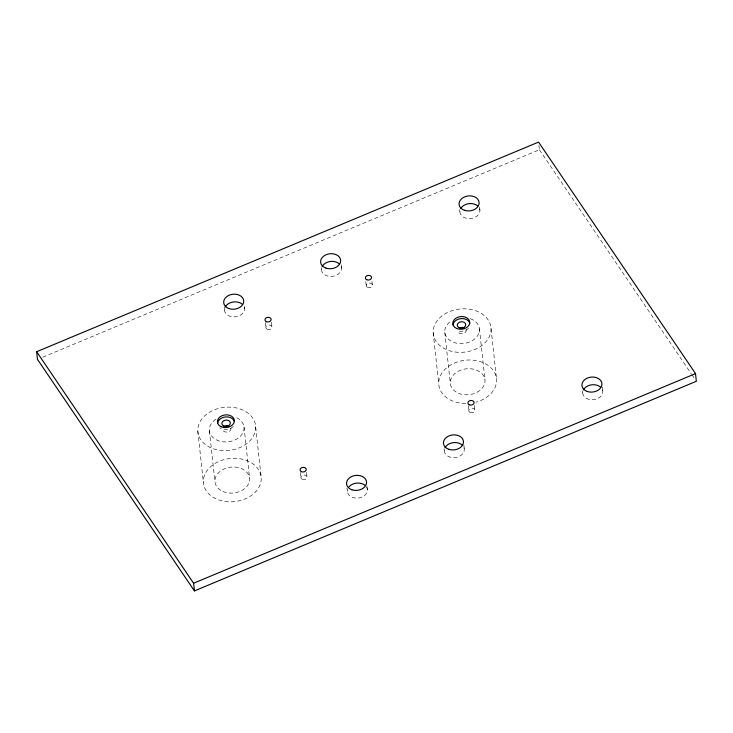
<?xml version="1.0" encoding="UTF-8"?>
<svg xmlns="http://www.w3.org/2000/svg" width="733" height="733" viewBox="0 0 733 733"><rect width="100%" height="100%" fill="white"/><g stroke="black" fill="none" stroke-linecap="round" stroke-linejoin="round"><path stroke-width="0.55" stroke-dasharray="3.67 2.75" d="M42.771 357.191L539.396 149.77L538.92 145.381M539.396 149.77L691.228 373.72M691.87 374.664L694.426 378.439M466.197 329.538C467.306 334.221 458.427 335.512 457.859 330.812M602.306 387.097L602.783 391.486M582.488 390.836L582.726 393.025M479.584 207.018L479.941 210.307M491.028 328.347A29.018 21.669 -6.2 0 1 448.623 350.447A29.018 21.669 -6.2 0 1 446.672 312.945A29.018 21.669 -6.2 0 1 491.028 328.347L496.589 379.529M479.419 328.705L484.971 379.877M459.655 209.656L459.893 211.846M474.398 405.477L474.874 409.866M468.222 405.578L468.818 411.057M463.842 444.922L464.319 449.311M444.794 332.461L450.355 383.634M433.185 332.809L438.746 383.982M444.033 448.66L444.271 450.859M371.961 281.509L372.318 284.798M365.785 281.6L366.262 285.989M367.041 486.501L367.398 489.791M341.129 264.842L341.486 268.131M346.993 488.05L347.35 491.339M321.201 267.481L321.439 269.68M306.541 472.364L307.017 476.743M300.374 472.455L300.97 477.934M271.457 322.337L271.934 326.726M265.282 322.438L265.877 327.917M244.327 306.421L244.565 308.611M255.652 426.661A29.018 21.669 -6.2 0 1 213.248 448.752A29.018 21.669 -6.2 0 1 211.287 411.25A29.018 21.669 -6.2 0 1 255.652 426.661L261.205 477.834A29.018 21.669 -6.2 0 1 218.81 499.933A29.018 21.669 -6.2 0 1 216.849 462.431A29.018 21.669 -6.2 0 1 261.205 477.834M244.034 427.009L249.596 478.182M224.161 306.87L224.518 310.16M209.418 430.766L214.98 481.947M197.809 431.123L203.371 482.296M602.48 389.938A10.06 7.513 -6.2 0 1 593.144 399.76A10.06 7.513 -6.2 0 1 582.863 391.449M479.648 208.758A10.06 7.513 -6.2 0 1 470.311 218.581A10.06 7.513 -6.2 0 1 460.031 210.27M341.184 266.592A10.06 7.513 -6.2 0 1 331.857 276.414A10.06 7.513 -6.2 0 1 321.576 268.104M464.016 447.771A10.06 7.513 -6.2 0 1 454.689 457.594A10.06 7.513 -6.2 0 1 444.409 449.283M366.372 486.804A10.06 7.513 -6.2 0 1 358.813 497.945A10.06 7.513 -6.2 0 1 347.488 489.763M244.263 307.072A10.06 7.513 -6.2 0 1 234.936 316.894A10.06 7.513 -6.2 0 1 224.655 308.584M236.677 417.737A17.409 13.002 -6.2 0 1 239.838 436.804A17.409 13.002 -6.2 0 1 214.036 438.389A17.409 13.002 -6.2 0 1 216.272 418.983M230.932 428.237A4.251 3.179 -6.2 0 1 226.671 432.076A4.251 3.179 -6.2 0 1 222.548 428.548M470.192 318.663A17.409 13.002 -6.2 0 1 476.129 337.601A17.409 13.002 -6.2 0 1 449.925 340.451A17.409 13.002 -6.2 0 1 451.647 320.678M465.767 403.526A29.018 21.669 -6.2 0 1 441.898 373.088A29.018 21.669 -6.2 0 1 489.974 366.857A29.018 21.669 -6.2 0 1 475.763 402.225M468.552 328.155A8.512 6.359 -6.2 0 1 458.766 331.114M233.176 426.469A8.512 6.359 -6.2 0 1 219.735 427.77M367.572 287.4A3.097 2.309 -6.2 0 0 372.373 285.403A3.097 2.309 -6.2 0 0 367.929 283.378A3.097 2.309 -6.2 0 0 367.572 287.4M267.188 329.328A3.097 2.309 -6.2 0 0 271.989 327.33A3.097 2.309 -6.2 0 0 267.545 325.305A3.097 2.309 -6.2 0 0 267.188 329.328M302.28 479.355A3.097 2.309 -6.2 0 0 307.072 477.348A3.097 2.309 -6.2 0 0 302.628 475.332A3.097 2.309 -6.2 0 0 302.28 479.355M470.137 412.468A3.097 2.309 -6.2 0 0 474.929 410.471A3.097 2.309 -6.2 0 0 470.485 408.455A3.097 2.309 -6.2 0 0 470.137 412.468M222.942 491.495A17.409 13.002 -6.2 0 0 249.632 479.822A17.409 13.002 -6.2 0 0 224.289 468.882A17.409 13.002 -6.2 0 0 222.942 491.495M458.317 393.19A17.409 13.002 -6.2 0 0 485.017 381.508A17.409 13.002 -6.2 0 0 459.664 370.568A17.409 13.002 -6.2 0 0 458.317 393.19"/><path stroke-width="1.1" d="M36.65 351.721L538.563 142.092L695.516 373.601L696.35 381.279L194.437 590.908L37.484 359.399L36.65 351.721L193.604 583.23L194.437 590.908M193.604 583.23L695.516 373.601M459.765 328.036L462.074 327.394L464.2 327.706M583.431 389.91A10.06 7.513 -6.2 0 1 600.639 387.216M460.599 208.731A10.06 7.513 -6.2 0 1 477.797 206.037M322.144 266.555A10.06 7.513 -6.2 0 1 339.342 263.871M444.977 447.735A10.06 7.513 -6.2 0 1 462.175 445.05M349.036 486.776A10.06 7.513 -6.2 0 1 365.254 485.53M225.223 307.035A10.06 7.513 -6.2 0 1 242.421 304.351M223.767 426.753A4.251 3.179 -6.2 0 1 228.705 425.974M453.021 324.939A8.512 6.359 -6.2 0 1 460.938 318.617A8.512 6.359 -6.2 0 1 469.826 323.308M217.646 423.243A8.512 6.359 -6.2 0 1 225.562 416.93A8.512 6.359 -6.2 0 1 234.441 421.622M351.867 489.772A10.06 7.513 -6.2 0 0 366.564 482.112A10.06 7.513 -6.2 0 0 351.189 476.771A10.06 7.513 -6.2 0 0 351.867 489.772M229.035 308.593A10.06 7.513 -6.2 0 0 243.732 300.933A10.06 7.513 -6.2 0 0 228.357 295.591A10.06 7.513 -6.2 0 0 229.035 308.593M448.788 449.292A10.06 7.513 -6.2 0 0 463.485 441.632A10.06 7.513 -6.2 0 0 448.11 436.291A10.06 7.513 -6.2 0 0 448.788 449.292M325.956 268.113A10.06 7.513 -6.2 0 0 340.653 260.453A10.06 7.513 -6.2 0 0 325.278 255.111A10.06 7.513 -6.2 0 0 325.956 268.113M587.243 391.468A10.06 7.513 -6.2 0 0 601.949 383.808A10.06 7.513 -6.2 0 0 586.565 378.466A10.06 7.513 -6.2 0 0 587.243 391.468M464.41 210.289A10.06 7.513 -6.2 0 0 479.107 202.629A10.06 7.513 -6.2 0 0 463.732 197.287A10.06 7.513 -6.2 0 0 464.41 210.289M456.558 328.43A8.512 6.359 -6.2 0 0 469.743 322.914A8.512 6.359 -6.2 0 0 457.52 317.371A8.512 6.359 -6.2 0 0 456.558 328.43M221.174 426.734A8.512 6.359 -6.2 0 0 234.368 421.228A8.512 6.359 -6.2 0 0 222.145 415.675A8.512 6.359 -6.2 0 0 221.174 426.734M366.738 279.731A3.097 2.309 -6.2 0 0 371.539 277.725A3.097 2.309 -6.2 0 0 367.086 275.709A3.097 2.309 -6.2 0 0 366.738 279.731M469.303 404.799A3.097 2.309 -6.2 0 0 474.095 402.793A3.097 2.309 -6.2 0 0 469.651 400.777A3.097 2.309 -6.2 0 0 469.303 404.799M301.446 471.676A3.097 2.309 -6.2 0 0 306.238 469.67A3.097 2.309 -6.2 0 0 301.794 467.654A3.097 2.309 -6.2 0 0 301.446 471.676M266.354 321.65A3.097 2.309 -6.2 0 0 271.155 319.652A3.097 2.309 -6.2 0 0 266.711 317.627A3.097 2.309 -6.2 0 0 266.354 321.65M459.206 327.743A4.251 3.179 -6.2 0 0 465.739 324.893A4.251 3.179 -6.2 0 0 459.536 322.218A4.251 3.179 -6.2 0 0 459.206 327.743M223.4 425.836A4.251 3.179 -6.2 0 0 230.299 423.601A4.251 3.179 -6.2 0 0 224.646 420.339A4.251 3.179 -6.2 0 0 223.4 425.836"/></g></svg>
